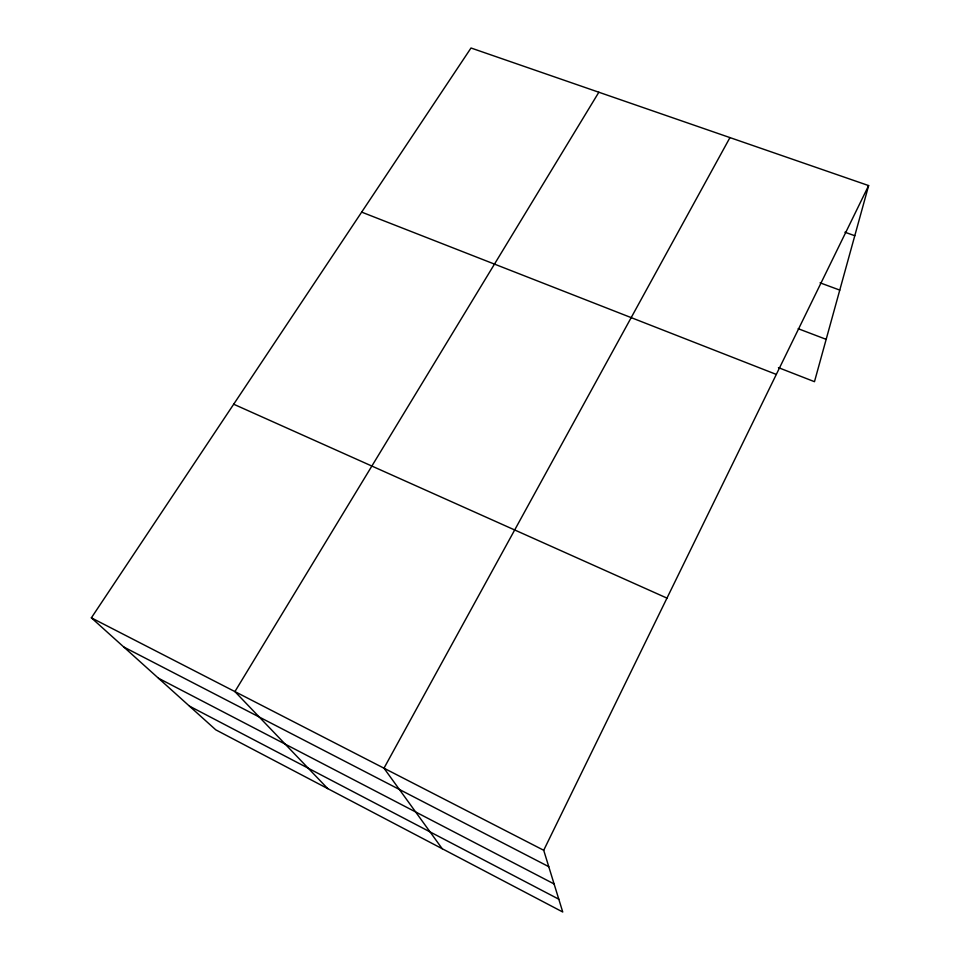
<?xml version="1.0" encoding="UTF-8"?>
<svg xmlns="http://www.w3.org/2000/svg" width="960" height="960" viewBox="0 0 960 960"><rect width="100%" height="100%" fill="white"/><g stroke="black" fill="none" stroke-linecap="round" stroke-linejoin="round"><path stroke-width="1.44" d="M868.632 185.58L543.708 850.272L562.74 912L215.772 729.828L91.368 617.832L471.012 48L868.632 185.58L814.476 381.684L778.428 367.632M729.96 137.592L383.988 768.192L442.212 848.724M598.848 92.232L234.912 691.596L327.78 788.64M844.932 232.212L854.784 235.728M820.08 282.828L839.772 290.1M798.192 328.704L826.164 339.348M361.668 212.124L776.316 374.424M233.688 404.22L666.972 598.116M91.368 617.832L543.708 850.272M123.792 647.016L548.76 866.664M158.472 678.24L554.1 883.956M189.456 706.128L558.792 899.196"/></g></svg>
